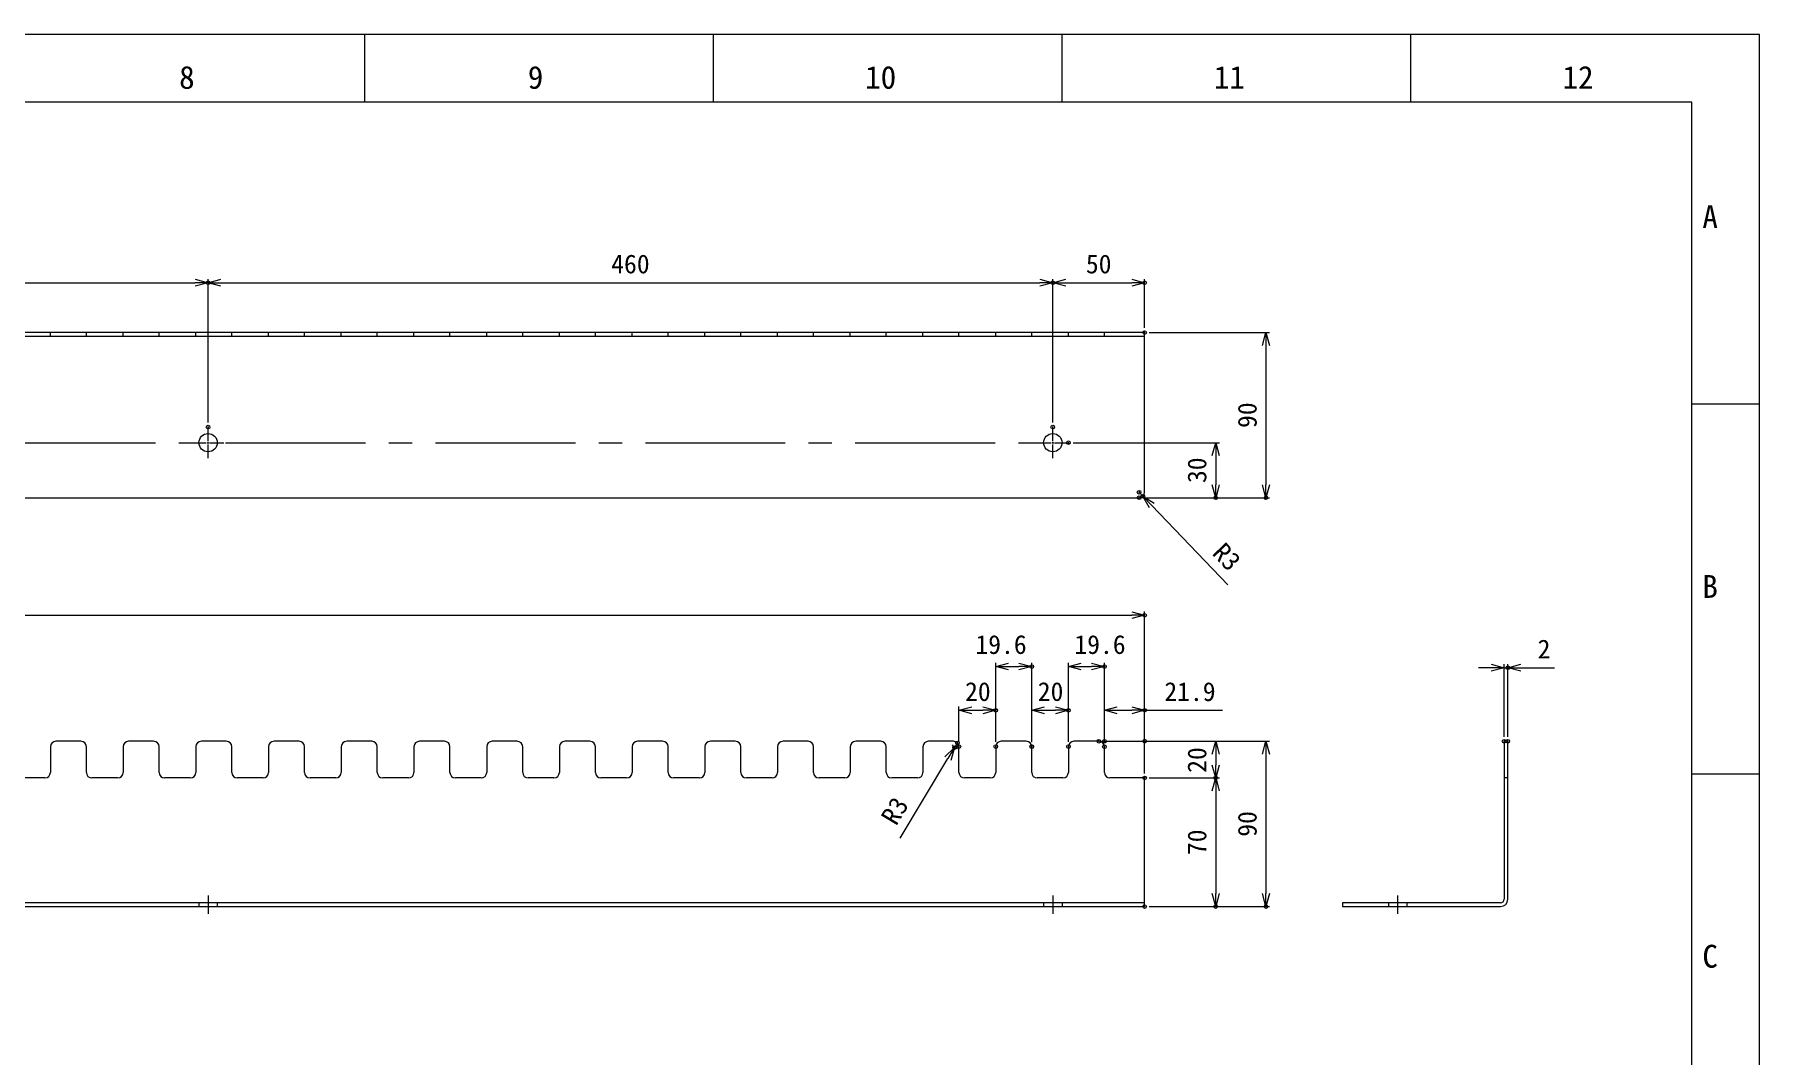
# Model space of a CAD drawing. Units: millimetres at full size. Extents: x -34906 to 7411, y -8440 to 3030.
# Drawn here: x -9051 to -8111, y -6455 to -5899 of the extents above; entities that cross this region are included whole.
import ezdxf
from ezdxf.enums import TextEntityAlignment as Align

# ---------------------------------------------------------------- set-up
doc = ezdxf.new("R2010")
doc.units = ezdxf.units.MM
doc.header["$LTSCALE"] = 4
doc.header["$PDMODE"] = 32
doc.header["$PDSIZE"] = 2
doc.linetypes.add('USER1', pattern=[28.575, 19.05, -3.175, 3.175, -3.175])
doc.linetypes.add('USER4', pattern=[4.7625, 3.175, -1.5875])
for name, color, linetype, lineweight in [('0-1_Defpoints', 7, 'Continuous', 18), ('0-2_01_外形線', 7, 'Continuous', 18), ('0-3_04_中心線', 7, 'USER1', 9), ('0-5_07_寸法線', 7, 'Continuous', 9), ('0-7_99_図枠', 7, 'Continuous', 18), ('0-A_03_かくれ線', 6, 'USER4', 18)]:
    doc.layers.add(name, color=color, linetype=linetype, lineweight=lineweight)
doc.styles.add('ＭＳ ゴシック', font='')
doc.styles.get('ＭＳ ゴシック').set_extended_font_data('MS Gothic')

msp = doc.modelspace()

# ---------------------------------------------------------------- linework, layer by layer
at = {"layer": '0-1_Defpoints'}
msp.add_lwpolyline([(-10389.995, -7510.374), (-8111.411, -7510.374), (-8111.411, -5899.254), (-10389.995, -5899.254)], close=True, dxfattribs=at)
at = {"layer": '0-2_01_外形線'}
for p, q in [((-10133.251, -6063.581), (-8446.251, -6063.581)), ((-9042.151, -6063.581), (-9042.151, -6061.581)), ((-9022.551, -6063.581), (-9022.551, -6061.581)), ((-9002.551, -6063.581), (-9002.551, -6061.581)), ((-8982.951, -6063.581), (-8982.951, -6061.581)), ((-8962.951, -6063.581), (-8962.951, -6061.581)), ((-8943.351, -6063.581), (-8943.351, -6061.581)), ((-8923.351, -6063.581), (-8923.351, -6061.581)), ((-8903.751, -6063.581), (-8903.751, -6061.581)), ((-8883.751, -6063.581), (-8883.751, -6061.581)), ((-8864.151, -6063.581), (-8864.151, -6061.581)), ((-8844.151, -6063.581), (-8844.151, -6061.581)), ((-8824.551, -6063.581), (-8824.551, -6061.581)), ((-8804.551, -6063.581), (-8804.551, -6061.581)), ((-8784.951, -6063.581), (-8784.951, -6061.581)), ((-8764.951, -6063.581), (-8764.951, -6061.581)), ((-8745.351, -6063.581), (-8745.351, -6061.581)), ((-8725.351, -6063.581), (-8725.351, -6061.581)), ((-8705.751, -6063.581), (-8705.751, -6061.581)), ((-8685.751, -6063.581), (-8685.751, -6061.581)), ((-8666.151, -6063.581), (-8666.151, -6061.581)), ((-8646.151, -6063.581), (-8646.151, -6061.581)), ((-8626.551, -6063.581), (-8626.551, -6061.581)), ((-8606.551, -6063.581), (-8606.551, -6061.581)), ((-8586.951, -6063.581), (-8586.951, -6061.581)), ((-8566.951, -6063.581), (-8566.951, -6061.581)), ((-8547.351, -6063.581), (-8547.351, -6061.581)), ((-8527.351, -6063.581), (-8527.351, -6061.581)), ((-8507.751, -6063.581), (-8507.751, -6061.581)), ((-8487.751, -6063.581), (-8487.751, -6061.581)), ((-8468.151, -6063.581), (-8468.151, -6061.581)), ((-10130.251, -6151.581), (-8526.251, -6151.581)), ((-9025.551, -6284.228), (-9039.151, -6284.228)), ((-8985.951, -6284.228), (-8999.551, -6284.228)), ((-8946.351, -6284.228), (-8959.951, -6284.228)), ((-8906.751, -6284.228), (-8920.351, -6284.228)), ((-8867.151, -6284.228), (-8880.751, -6284.228)), ((-8827.551, -6284.228), (-8841.151, -6284.228)), ((-8787.951, -6284.228), (-8801.551, -6284.228)), ((-8748.351, -6284.228), (-8761.951, -6284.228)), ((-8708.751, -6284.228), (-8722.351, -6284.228)), ((-8669.151, -6284.228), (-8682.751, -6284.228)), ((-8629.551, -6284.228), (-8643.151, -6284.228)), ((-8589.951, -6284.228), (-8603.551, -6284.228)), ((-8550.351, -6284.228), (-8563.951, -6284.228)), ((-8510.751, -6284.228), (-8524.351, -6284.228)), ((-8471.151, -6284.228), (-8484.751, -6284.228)), ((-9042.151, -6287.228), (-9042.151, -6301.228)), ((-9022.551, -6301.228), (-9022.551, -6287.228)), ((-9002.551, -6287.228), (-9002.551, -6301.228)), ((-8982.951, -6301.228), (-8982.951, -6287.228)), ((-8962.951, -6287.228), (-8962.951, -6301.228)), ((-8943.351, -6301.228), (-8943.351, -6287.228)), ((-8923.351, -6287.228), (-8923.351, -6301.228)), ((-8903.751, -6301.228), (-8903.751, -6287.228)), ((-8883.751, -6287.228), (-8883.751, -6301.228)), ((-8864.151, -6301.228), (-8864.151, -6287.228)), ((-8844.151, -6287.228), (-8844.151, -6301.228)), ((-8824.551, -6301.228), (-8824.551, -6287.228)), ((-8804.551, -6287.228), (-8804.551, -6301.228)), ((-8784.951, -6301.228), (-8784.951, -6287.228)), ((-8764.951, -6287.228), (-8764.951, -6301.228)), ((-8745.351, -6301.228), (-8745.351, -6287.228)), ((-8725.351, -6287.228), (-8725.351, -6301.228)), ((-8705.751, -6301.228), (-8705.751, -6287.228)), ((-8685.751, -6287.228), (-8685.751, -6301.228)), ((-8666.151, -6301.228), (-8666.151, -6287.228)), ((-8646.151, -6287.228), (-8646.151, -6301.228)), ((-8626.551, -6301.228), (-8626.551, -6287.228)), ((-8606.551, -6287.228), (-8606.551, -6301.228)), ((-8586.951, -6301.228), (-8586.951, -6287.228)), ((-8566.951, -6287.228), (-8566.951, -6301.228)), ((-8547.351, -6301.228), (-8547.351, -6287.228)), ((-8527.351, -6287.228), (-8527.351, -6301.228)), ((-8507.751, -6301.228), (-8507.751, -6287.228)), ((-8487.751, -6287.228), (-8487.751, -6301.228)), ((-8468.151, -6301.228), (-8468.151, -6287.228)), ((-9045.151, -6304.228), (-9059.151, -6304.228)), ((-9005.551, -6304.228), (-9019.551, -6304.228)), ((-8965.951, -6304.228), (-8979.951, -6304.228)), ((-8926.351, -6304.228), (-8940.351, -6304.228)), ((-8886.751, -6304.228), (-8900.751, -6304.228)), ((-8847.151, -6304.228), (-8861.151, -6304.228)), ((-8807.551, -6304.228), (-8821.551, -6304.228)), ((-8767.951, -6304.228), (-8781.951, -6304.228)), ((-8728.351, -6304.228), (-8742.351, -6304.228)), ((-8688.751, -6304.228), (-8702.751, -6304.228)), ((-8649.151, -6304.228), (-8663.151, -6304.228)), ((-8609.551, -6304.228), (-8623.551, -6304.228)), ((-8569.951, -6304.228), (-8583.951, -6304.228)), ((-8530.351, -6304.228), (-8544.351, -6304.228)), ((-8490.751, -6304.228), (-8504.751, -6304.228)), ((-8446.351, -6304.228), (-8465.151, -6304.228)), ((-8446.251, -6372.228), (-10133.251, -6372.228)), ((-8338.47, -6374.228), (-8252.47, -6374.228))]:
    msp.add_line(p, q, dxfattribs=at)
for points in [[(-8446.251, -6148.581), (-8446.251, -6061.581), (-10133.251, -6061.581), (-10133.251, -6148.581)], [(-8526.251, -6151.581), (-8466.251, -6151.581), (-8449.251, -6151.581)], [(-8248.47, -6370.228), (-8248.47, -6284.228), (-8250.47, -6284.228), (-8250.47, -6370.228)], [(-10133.251, -6304.228), (-10133.251, -6374.228), (-8446.251, -6374.228), (-8446.251, -6304.228)], [(-8252.47, -6372.228), (-8338.47, -6372.228), (-8338.47, -6374.228)]]:
    msp.add_lwpolyline(points, dxfattribs=at)
for centre in [(-8956.251, -6121.581), (-8496.251, -6121.581)]:
    msp.add_circle(centre, 5, dxfattribs=at)
for centre, radius, start, end in [((-8449.251, -6148.581), 3, 270, 0), ((-9039.151, -6287.228), 3, 90, 180), ((-9025.551, -6287.228), 3, 0, 90), ((-8999.551, -6287.228), 3, 90, 180), ((-8985.951, -6287.228), 3, 0, 90), ((-8959.951, -6287.228), 3, 90, 180), ((-8946.351, -6287.228), 3, 0, 90), ((-8920.351, -6287.228), 3, 90, 180), ((-8906.751, -6287.228), 3, 0, 90), ((-8880.751, -6287.228), 3, 90, 180), ((-8867.151, -6287.228), 3, 0, 90), ((-8841.151, -6287.228), 3, 90, 180), ((-8827.551, -6287.228), 3, 0, 90), ((-8801.551, -6287.228), 3, 90, 180), ((-8787.951, -6287.228), 3, 0, 90), ((-8761.951, -6287.228), 3, 90, 180), ((-8748.351, -6287.228), 3, 0, 90), ((-8722.351, -6287.228), 3, 90, 180), ((-8708.751, -6287.228), 3, 0, 90), ((-8682.751, -6287.228), 3, 90, 180), ((-8669.151, -6287.228), 3, 0, 90), ((-8643.151, -6287.228), 3, 90, 180), ((-8629.551, -6287.228), 3, 0, 90), ((-8603.551, -6287.228), 3, 90, 180), ((-8589.951, -6287.228), 3, 0, 90), ((-8563.951, -6287.228), 3, 90, 180), ((-8550.351, -6287.228), 3, 0, 90), ((-8524.351, -6287.228), 3, 90, 180), ((-8510.751, -6287.228), 3, 0, 90), ((-8484.751, -6287.228), 3, 90, 180), ((-8471.151, -6287.228), 3, 0, 90), ((-9045.151, -6301.228), 3, 270, 360), ((-9019.551, -6301.228), 3, 180, 270), ((-9005.551, -6301.228), 3, 270, 360), ((-8979.951, -6301.228), 3, 180, 270), ((-8965.951, -6301.228), 3, 270, 360), ((-8940.351, -6301.228), 3, 180, 270), ((-8926.351, -6301.228), 3, 270, 360), ((-8900.751, -6301.228), 3, 180, 270), ((-8886.751, -6301.228), 3, 270, 360), ((-8861.151, -6301.228), 3, 180, 270), ((-8847.151, -6301.228), 3, 270, 360), ((-8821.551, -6301.228), 3, 180, 270), ((-8807.551, -6301.228), 3, 270, 360), ((-8781.951, -6301.228), 3, 180, 270), ((-8767.951, -6301.228), 3, 270, 360), ((-8742.351, -6301.228), 3, 180, 270), ((-8728.351, -6301.228), 3, 270, 360), ((-8702.751, -6301.228), 3, 180, 270), ((-8688.751, -6301.228), 3, 270, 360), ((-8663.151, -6301.228), 3, 180, 270), ((-8649.151, -6301.228), 3, 270, 360), ((-8623.551, -6301.228), 3, 180, 270), ((-8609.551, -6301.228), 3, 270, 360), ((-8583.951, -6301.228), 3, 180, 270), ((-8569.951, -6301.228), 3, 270, 360), ((-8544.351, -6301.228), 3, 180, 270), ((-8530.351, -6301.228), 3, 270, 360), ((-8504.751, -6301.228), 3, 180, 270), ((-8490.751, -6301.228), 3, 270, 360), ((-8465.151, -6301.228), 3, 180, 270), ((-8252.47, -6370.228), 4, 270, 0), ((-8252.47, -6370.228), 2, 270, 0)]:
    msp.add_arc(centre, radius, start, end, dxfattribs=at)
at = {"layer": '0-3_04_中心線'}
for p, q in [((-8956.251, -6120.581), (-8956.251, -6113.081)), ((-8496.251, -6120.581), (-8496.251, -6113.081)), ((-8964.751, -6121.581), (-8957.251, -6121.581)), ((-8956.251, -6130.081), (-8956.251, -6122.581)), ((-8955.251, -6121.581), (-8947.751, -6121.581)), ((-8504.751, -6121.581), (-8497.251, -6121.581)), ((-8496.251, -6130.081), (-8496.251, -6122.581)), ((-8495.251, -6121.581), (-8487.751, -6121.581))]:
    msp.add_line(p, q, dxfattribs=at)
at = {"layer": '0-3_04_中心線', "color": 1, "lineweight": 18}
for p, q in [((-10089.751, -6121.581), (-8489.751, -6121.581)), ((-8956.251, -6368.228), (-8956.251, -6378.228)), ((-8496.251, -6368.228), (-8496.251, -6378.228)), ((-8308.47, -6368.228), (-8308.47, -6378.228))]:
    msp.add_line(p, q, dxfattribs=at)
at = {"layer": '0-3_04_中心線', "linetype": 'Continuous'}
for p, q in [((-8956.751, -6121.581), (-8955.751, -6121.581)), ((-8956.251, -6122.081), (-8956.251, -6121.081)), ((-8496.751, -6121.581), (-8495.751, -6121.581)), ((-8496.251, -6122.081), (-8496.251, -6121.081))]:
    msp.add_line(p, q, dxfattribs=at)
at = {"layer": '0-5_07_寸法線', "color": 3, "lineweight": 18}
for p, q in [((-9616.251, -6034.451), (-8963.251, -6034.451)), ((-8956.251, -6110.581), (-8956.251, -6032.451)), ((-8956.251, -6110.581), (-8956.251, -6032.451)), ((-8949.251, -6034.451), (-8503.251, -6034.451)), ((-8496.251, -6110.581), (-8496.251, -6032.451)), ((-8496.251, -6110.581), (-8496.251, -6032.451)), ((-8489.251, -6034.451), (-8453.251, -6034.451)), ((-8446.251, -6059.081), (-8446.251, -6032.451)), ((-8443.751, -6061.581), (-8378.173, -6061.581)), ((-8380.173, -6068.581), (-8380.173, -6144.581)), ((-8485.251, -6121.581), (-8405.553, -6121.581)), ((-8407.553, -6128.581), (-8407.553, -6144.581)), ((-8449.251, -6148.581), (-8447.177, -6150.748)), ((-8446.751, -6151.581), (-8378.173, -6151.581)), ((-8446.751, -6151.581), (-8405.553, -6151.581)), ((-8401.004, -6198.998), (-8442.337, -6155.806)), ((-10126.251, -6215.561), (-8453.251, -6215.561)), ((-8446.251, -6281.664), (-8446.251, -6213.561)), ((-8527.349, -6284.621), (-8527.349, -6241.503)), ((-8520.349, -6243.503), (-8514.751, -6243.503)), ((-8507.751, -6284.728), (-8507.751, -6241.503)), ((-8487.749, -6284.621), (-8487.749, -6241.503)), ((-8480.749, -6243.503), (-8475.151, -6243.503)), ((-8468.151, -6284.728), (-8468.151, -6241.503)), ((-8257.47, -6244.183), (-8264.47, -6244.183)), ((-8250.47, -6281.728), (-8250.47, -6242.183)), ((-8250.47, -6244.183), (-8248.47, -6244.183)), ((-8248.47, -6281.728), (-8248.47, -6242.183)), ((-8241.47, -6244.183), (-8223.003, -6244.183)), ((-8547.349, -6284.621), (-8547.349, -6265.37)), ((-8527.349, -6284.621), (-8527.349, -6265.37)), ((-8507.749, -6284.621), (-8507.749, -6265.37)), ((-8487.749, -6284.621), (-8487.749, -6265.37)), ((-8468.151, -6281.728), (-8468.151, -6265.37)), ((-8446.251, -6301.728), (-8446.251, -6265.37)), ((-8540.349, -6267.37), (-8534.349, -6267.37)), ((-8500.749, -6267.37), (-8494.749, -6267.37)), ((-8461.151, -6267.37), (-8453.251, -6267.37)), ((-8446.251, -6267.37), (-8403.784, -6267.37)), ((-8468.651, -6284.228), (-8378.173, -6284.228)), ((-8443.751, -6284.228), (-8405.553, -6284.228)), ((-8579.445, -6337.05), (-8553.381, -6293.678)), ((-8548.23, -6285.107), (-8549.775, -6287.678)), ((-8407.553, -6291.228), (-8407.553, -6297.228)), ((-8380.173, -6291.228), (-8380.173, -6367.228)), ((-8443.751, -6304.228), (-8405.553, -6304.228)), ((-8443.751, -6304.228), (-8405.553, -6304.228)), ((-8407.553, -6311.228), (-8407.553, -6367.228)), ((-8443.751, -6374.228), (-8378.173, -6374.228)), ((-8443.751, -6374.228), (-8405.553, -6374.228))]:
    msp.add_line(p, q, dxfattribs=at)
at = {"layer": '0-5_07_寸法線'}
for p, q in [((-8956.251, -6034.451), (-8963.251, -6034.451)), ((-8956.251, -6034.451), (-8949.251, -6034.451)), ((-8496.251, -6034.451), (-8503.251, -6034.451)), ((-8496.251, -6034.451), (-8489.251, -6034.451)), ((-8446.251, -6034.451), (-8453.251, -6034.451)), ((-8380.173, -6061.581), (-8380.173, -6068.581)), ((-8407.553, -6121.581), (-8407.553, -6128.581)), ((-8447.177, -6150.748), (-8442.337, -6155.806)), ((-8407.553, -6151.581), (-8407.553, -6144.581)), ((-8380.173, -6151.581), (-8380.173, -6144.581)), ((-8446.251, -6215.561), (-8453.251, -6215.561)), ((-8527.349, -6243.503), (-8520.349, -6243.503)), ((-8507.751, -6243.503), (-8514.751, -6243.503)), ((-8487.749, -6243.503), (-8480.749, -6243.503)), ((-8468.151, -6243.503), (-8475.151, -6243.503)), ((-8250.47, -6244.183), (-8257.47, -6244.183)), ((-8248.47, -6244.183), (-8241.47, -6244.183)), ((-8547.349, -6267.37), (-8540.349, -6267.37)), ((-8527.349, -6267.37), (-8534.349, -6267.37)), ((-8507.749, -6267.37), (-8500.749, -6267.37)), ((-8487.749, -6267.37), (-8494.749, -6267.37)), ((-8468.151, -6267.37), (-8461.151, -6267.37)), ((-8446.251, -6267.37), (-8453.251, -6267.37)), ((-8407.553, -6284.228), (-8407.553, -6291.228)), ((-8380.173, -6284.228), (-8380.173, -6291.228)), ((-8549.775, -6287.678), (-8553.381, -6293.678)), ((-8407.553, -6304.228), (-8407.553, -6297.228)), ((-8407.553, -6304.228), (-8407.553, -6311.228)), ((-8407.553, -6374.228), (-8407.553, -6367.228)), ((-8380.173, -6374.228), (-8380.173, -6367.228))]:
    msp.add_line(p, q, dxfattribs=at)
for points in [[(-8963.251, -6032.575), (-8956.251, -6034.451), (-8963.251, -6036.326)], [(-8949.251, -6036.326), (-8956.251, -6034.451), (-8949.251, -6032.575)], [(-8503.251, -6032.575), (-8496.251, -6034.451), (-8503.251, -6036.326)], [(-8489.251, -6036.326), (-8496.251, -6034.451), (-8489.251, -6032.575)], [(-8453.251, -6032.575), (-8446.251, -6034.451), (-8453.251, -6036.326)], [(-8382.048, -6068.581), (-8380.173, -6061.581), (-8378.297, -6068.581)], [(-8409.429, -6128.581), (-8407.553, -6121.581), (-8405.678, -6128.581)], [(-8443.692, -6157.102), (-8447.177, -6150.748), (-8440.982, -6154.509)], [(-8405.678, -6144.581), (-8407.553, -6151.581), (-8409.429, -6144.581)], [(-8378.297, -6144.581), (-8380.173, -6151.581), (-8382.048, -6144.581)], [(-8453.251, -6213.685), (-8446.251, -6215.561), (-8453.251, -6217.437)], [(-8520.349, -6245.378), (-8527.349, -6243.503), (-8520.349, -6241.627)], [(-8514.751, -6241.627), (-8507.751, -6243.503), (-8514.751, -6245.378)], [(-8480.749, -6245.378), (-8487.749, -6243.503), (-8480.749, -6241.627)], [(-8475.151, -6241.627), (-8468.151, -6243.503), (-8475.151, -6245.378)], [(-8257.47, -6242.308), (-8250.47, -6244.183), (-8257.47, -6246.059)], [(-8241.47, -6246.059), (-8248.47, -6244.183), (-8241.47, -6242.308)], [(-8540.349, -6269.246), (-8547.349, -6267.37), (-8540.349, -6265.495)], [(-8534.349, -6265.495), (-8527.349, -6267.37), (-8534.349, -6269.246)], [(-8500.749, -6269.246), (-8507.749, -6267.37), (-8500.749, -6265.495)], [(-8494.749, -6265.495), (-8487.749, -6267.37), (-8494.749, -6269.246)], [(-8461.151, -6269.246), (-8468.151, -6267.37), (-8461.151, -6265.495)], [(-8453.251, -6265.495), (-8446.251, -6267.37), (-8453.251, -6269.246)], [(-8409.429, -6291.228), (-8407.553, -6284.228), (-8405.678, -6291.228)], [(-8382.048, -6291.228), (-8380.173, -6284.228), (-8378.297, -6291.228)], [(-8554.988, -6292.712), (-8549.775, -6287.678), (-8551.773, -6294.644)], [(-8405.678, -6297.228), (-8407.553, -6304.228), (-8409.429, -6297.228)], [(-8409.429, -6311.228), (-8407.553, -6304.228), (-8405.678, -6311.228)], [(-8405.678, -6367.228), (-8407.553, -6374.228), (-8409.429, -6367.228)], [(-8378.297, -6367.228), (-8380.173, -6374.228), (-8382.048, -6367.228)]]:
    msp.add_lwpolyline(points, dxfattribs=at)
at = {"layer": '0-5_07_寸法線', "color": 3, "lineweight": 18}
msp.add_arc((-8548.23, -6285.107), 3, 200.79912, 270, dxfattribs=at)
at = {"layer": '0-5_07_寸法線'}
for p in [(-8956.251, -6034.451), (-8496.251, -6034.451), (-8446.251, -6034.451), (-8446.251, -6061.581), (-8446.251, -6061.581), (-8956.251, -6113.081), (-8496.251, -6113.081), (-8487.751, -6121.581), (-8449.251, -6148.581), (-8449.251, -6151.581), (-8447.177, -6150.748), (-8407.553, -6151.581), (-8380.173, -6151.581), (-8446.251, -6215.561), (-8507.751, -6243.503), (-8468.151, -6243.503), (-8248.47, -6244.183), (-8527.349, -6267.37), (-8487.749, -6267.37), (-8446.251, -6267.37), (-8548.23, -6285.107), (-8471.151, -6284.228), (-8468.151, -6284.228), (-8446.251, -6284.164), (-8446.251, -6284.228), (-8250.47, -6284.228), (-8248.47, -6284.228), (-8549.775, -6287.678), (-8547.349, -6287.121), (-8527.349, -6287.121), (-8507.751, -6287.228), (-8507.749, -6287.121), (-8487.749, -6287.121), (-8468.151, -6287.228), (-8446.251, -6304.228), (-8446.251, -6304.228), (-8407.553, -6304.228), (-8446.251, -6374.228), (-8407.553, -6374.228), (-8380.173, -6374.228)]:
    msp.add_point(p, dxfattribs=at)
at = {"layer": '0-7_99_図枠'}
for p, q in [((-8870.939, -5936.025), (-8870.939, -5899.254)), ((-8681.057, -5936.025), (-8681.057, -5899.254)), ((-8681.057, -5936.025), (-8681.057, -5899.254)), ((-8491.175, -5936.025), (-8491.175, -5899.254)), ((-8301.293, -5936.025), (-8301.293, -5899.254)), ((-8111.411, -6100.664), (-8148.182, -6100.664)), ((-8111.411, -6302.075), (-8148.182, -6302.075))]:
    msp.add_line(p, q, dxfattribs=at)
msp.add_lwpolyline([(-10279.793, -7473.767), (-8148.182, -7473.767), (-8148.182, -5936.025), (-10279.793, -5936.025)], close=True, dxfattribs=at)
at = {"layer": '0-A_03_かくれ線'}
for p, q in [((-8248.47, -6304.228), (-8250.47, -6304.228)), ((-8961.251, -6372.228), (-8961.251, -6374.228)), ((-8951.251, -6372.228), (-8951.251, -6374.228)), ((-8501.251, -6372.228), (-8501.251, -6374.228)), ((-8491.251, -6372.228), (-8491.251, -6374.228)), ((-8313.47, -6372.228), (-8313.47, -6374.228)), ((-8303.47, -6372.228), (-8303.47, -6374.228))]:
    msp.add_line(p, q, dxfattribs=at)

# ---------------------------------------------------------------- texts
at = {"layer": '0-5_07_寸法線', "style": 'ＭＳ ゴシック'}
for s, p in [('460', (-8736.751, -6032.451)), ('50', (-8478.251, -6032.451)), ('19.6', (-8538.42, -6239.734)), ('19.6', (-8484.528, -6239.734)), ('2', (-8232.237, -6242.183)), ('20', (-8544.049, -6265.37)), ('20', (-8504.449, -6265.37)), ('21.9', (-8435.518, -6265.37))]:
    msp.add_text(s, height=10.26, dxfattribs=at).set_placement(p, align=Align.BOTTOM_LEFT)
for s, rotation, p in [('90', 90, (-8382.173, -6113.581)), ('30', 90, (-8409.553, -6143.581)), ('R3', 313.74, (-8412.234, -6184.37)), ('20', 90, (-8409.553, -6301.407)), ('R3', 58.996, (-8578.927, -6332.305)), ('90', 90, (-8382.173, -6336.228)), ('70', 90, (-8409.553, -6346.228))]:
    msp.add_text(s, height=10.26, rotation=rotation, dxfattribs=at).set_placement(p, align=Align.BOTTOM_LEFT)
at = {"layer": '0-7_99_図枠', "style": 'ＭＳ ゴシック'}
for s, p in [('8', (-8972.051, -5932.554)), ('9', (-8782.169, -5932.554)), ('10', (-8598.458, -5932.554)), ('11', (-8408.576, -5932.554)), ('12', (-8218.694, -5932.554)), ('A', (-8142.525, -6008.445)), ('B', (-8142.525, -6209.855)), ('C', (-8142.525, -6411.266))]:
    msp.add_text(s, height=12.44, dxfattribs=at).set_placement(p, align=Align.BOTTOM_LEFT)

doc.saveas('drawing.dxf')
